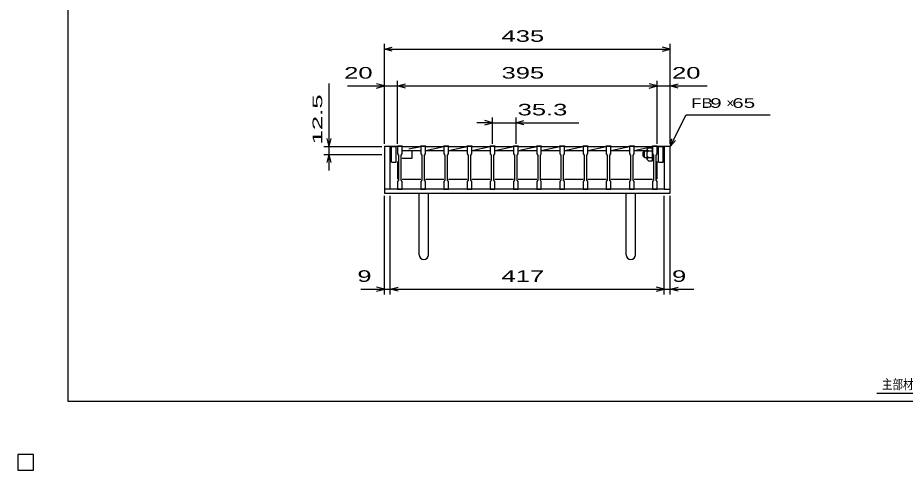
# Model space of a CAD drawing. Units: millimetres, scale not verified. Extents: x -1456 to 1389, y -1026 to 839.
# Drawn here: x -1456 to -105, y -1026 to -337 of the extents above; entities that cross this region are included whole.
import ezdxf
from ezdxf.enums import TextEntityAlignment as Align

# ---------------------------------------------------------------- set-up
doc = ezdxf.new("R2010")
doc.units = ezdxf.units.MM
doc.header["$LTSCALE"] = 8
for name, color, linetype, lineweight in [('0_2', 150, 'Continuous', 25), ('16', 3, 'Continuous', 25), ('19', 6, 'Continuous', 25), ('22', 4, 'Continuous', 25), ('32', 4, 'Continuous', 25)]:
    doc.layers.add(name, color=color, linetype=linetype, lineweight=lineweight)
doc.styles.add('ベクトル', font='')
doc.styles.get('ベクトル').set_extended_font_data('ベクトル')

msp = doc.modelspace()

# ---------------------------------------------------------------- linework, layer by layer
at = {"layer": '0_2'}
for p, q in [((-1379.2, -921.2), (-1379.2, 838.8)), ((1388.8, -921.2), (-1379.2, -921.2))]:
    msp.add_line(p, q, dxfattribs=at)
at = {"layer": '16'}
for p, q in [((-878, -533), (-878, -532.3)), ((-878, -532.3), (-871, -532.3)), ((-878, -533), (-878, -544.5)), ((-871, -533), (-878, -533)), ((-878, -533), (-878, -544)), ((-871, -532.3), (-871, -533)), ((-871, -544.5), (-871, -533)), ((-871, -533), (-842.7, -533)), ((-861, -536.88), (-842.7, -533)), ((-856, -539), (-842.7, -539)), ((-842.7, -533), (-842.7, -532.3)), ((-842.7, -532.3), (-835.7, -532.3)), ((-842.7, -533), (-842.7, -544.5)), ((-835.7, -533), (-842.7, -533)), ((-835.7, -532.3), (-835.7, -533)), ((-835.7, -544.5), (-835.7, -533)), ((-835.7, -533), (-807.4, -533)), ((-835.7, -539), (-807.4, -533)), ((-835.7, -539), (-807.4, -539)), ((-807.4, -533), (-807.4, -532.3)), ((-807.4, -532.3), (-800.4, -532.3)), ((-807.4, -533), (-807.4, -544.5)), ((-800.4, -533), (-807.4, -533)), ((-800.4, -532.3), (-800.4, -533)), ((-800.4, -544.5), (-800.4, -533)), ((-800.4, -533), (-772.1, -533)), ((-800.4, -539), (-772.1, -533)), ((-800.4, -539), (-772.1, -539)), ((-772.1, -533), (-772.1, -532.3)), ((-772.1, -532.3), (-765.1, -532.3)), ((-772.1, -533), (-772.1, -544.5)), ((-765.1, -533), (-772.1, -533)), ((-765.1, -532.3), (-765.1, -533)), ((-765.1, -544.5), (-765.1, -533)), ((-765.1, -533), (-736.8, -533)), ((-765.1, -539), (-736.8, -533)), ((-765.1, -539), (-736.8, -539)), ((-736.8, -533), (-736.8, -532.3)), ((-736.8, -532.3), (-729.8, -532.3)), ((-736.8, -533), (-736.8, -544.5)), ((-729.8, -533), (-736.8, -533)), ((-729.8, -532.3), (-729.8, -533)), ((-729.8, -544.5), (-729.8, -533)), ((-729.8, -533), (-701.5, -533)), ((-729.8, -539), (-701.5, -533)), ((-729.8, -539), (-701.5, -539)), ((-701.5, -533), (-701.5, -532.3)), ((-701.5, -532.3), (-694.5, -532.3)), ((-701.5, -533), (-701.5, -544.5)), ((-694.5, -533), (-701.5, -533)), ((-694.5, -532.3), (-694.5, -533)), ((-694.5, -544.5), (-694.5, -533)), ((-694.5, -533), (-666.2, -533)), ((-694.5, -539), (-666.2, -533)), ((-694.5, -539), (-666.2, -539)), ((-666.2, -533), (-666.2, -532.3)), ((-666.2, -532.3), (-659.2, -532.3)), ((-666.2, -533), (-666.2, -544.5)), ((-659.2, -533), (-666.2, -533)), ((-659.2, -532.3), (-659.2, -533)), ((-659.2, -544.5), (-659.2, -533)), ((-659.2, -533), (-630.9, -533)), ((-659.2, -539), (-630.9, -533)), ((-659.2, -539), (-630.9, -539)), ((-630.9, -533), (-630.9, -532.3)), ((-630.9, -532.3), (-623.9, -532.3)), ((-630.9, -533), (-630.9, -544.5)), ((-623.9, -533), (-630.9, -533)), ((-623.9, -532.3), (-623.9, -533)), ((-623.9, -544.5), (-623.9, -533)), ((-623.9, -533), (-595.6, -533)), ((-623.9, -539), (-595.6, -533)), ((-623.9, -539), (-595.6, -539)), ((-595.6, -533), (-595.6, -532.3)), ((-595.6, -532.3), (-588.6, -532.3)), ((-595.6, -533), (-595.6, -544.5)), ((-588.6, -533), (-595.6, -533)), ((-588.6, -532.3), (-588.6, -533)), ((-588.6, -544.5), (-588.6, -533)), ((-588.6, -533), (-560.3, -533)), ((-588.6, -539), (-560.3, -533)), ((-588.6, -539), (-560.3, -539)), ((-560.3, -533), (-560.3, -532.3)), ((-560.3, -532.3), (-553.3, -532.3)), ((-560.3, -533), (-560.3, -544.5)), ((-553.3, -533), (-560.3, -533)), ((-553.3, -532.3), (-553.3, -533)), ((-553.3, -544.5), (-553.3, -533)), ((-553.3, -533), (-525, -533)), ((-553.3, -539), (-525, -533)), ((-553.3, -539), (-525, -539)), ((-525, -533), (-525, -532.3)), ((-525, -532.3), (-518, -532.3)), ((-525, -533), (-525, -544.5)), ((-518, -533), (-525, -533)), ((-518, -532.3), (-518, -533)), ((-518, -544.5), (-518, -533)), ((-518, -533), (-490, -533)), ((-518, -539), (-490, -533.064)), ((-518, -539), (-499, -539)), ((-490, -533), (-490, -532.3)), ((-490, -532.3), (-483, -532.3)), ((-490, -533), (-490, -544.5)), ((-483, -533), (-490, -533)), ((-483, -532.3), (-483, -533)), ((-483, -544.5), (-483, -533)), ((-483, -544), (-483, -533)), ((-878, -544.5), (-876.5, -546.5)), ((-876.5, -546.5), (-876.5, -584.5)), ((-872.5, -546.5), (-871, -544.5)), ((-872.5, -584.5), (-872.5, -546.5)), ((-842.7, -544.5), (-841.2, -546.5)), ((-841.2, -546.5), (-841.2, -584.5)), ((-837.2, -546.5), (-835.7, -544.5)), ((-837.2, -584.5), (-837.2, -546.5)), ((-807.4, -544.5), (-805.9, -546.5)), ((-805.9, -546.5), (-805.9, -584.5)), ((-801.9, -546.5), (-800.4, -544.5)), ((-801.9, -584.5), (-801.9, -546.5)), ((-772.1, -544.5), (-770.6, -546.5)), ((-770.6, -546.5), (-770.6, -584.5)), ((-766.6, -546.5), (-765.1, -544.5)), ((-766.6, -584.5), (-766.6, -546.5)), ((-736.8, -544.5), (-735.3, -546.5)), ((-735.3, -546.5), (-735.3, -584.5)), ((-731.3, -546.5), (-729.8, -544.5)), ((-731.3, -584.5), (-731.3, -546.5)), ((-701.5, -544.5), (-700, -546.5)), ((-700, -546.5), (-700, -584.5)), ((-696, -546.5), (-694.5, -544.5)), ((-696, -584.5), (-696, -546.5)), ((-666.2, -544.5), (-664.7, -546.5)), ((-664.7, -546.5), (-664.7, -584.5)), ((-660.7, -546.5), (-659.2, -544.5)), ((-660.7, -584.5), (-660.7, -546.5)), ((-630.9, -544.5), (-629.4, -546.5)), ((-629.4, -546.5), (-629.4, -584.5)), ((-625.4, -546.5), (-623.9, -544.5)), ((-625.4, -584.5), (-625.4, -546.5)), ((-595.6, -544.5), (-594.1, -546.5)), ((-594.1, -546.5), (-594.1, -584.5)), ((-590.1, -546.5), (-588.6, -544.5)), ((-590.1, -584.5), (-590.1, -546.5)), ((-560.3, -544.5), (-558.8, -546.5)), ((-558.8, -546.5), (-558.8, -584.5)), ((-554.8, -546.5), (-553.3, -544.5)), ((-554.8, -584.5), (-554.8, -546.5)), ((-525, -544.5), (-523.5, -546.5)), ((-523.5, -546.5), (-523.5, -584.5)), ((-519.5, -546.5), (-518, -544.5)), ((-519.5, -584.5), (-519.5, -546.5)), ((-490, -544.5), (-488.5, -546.5)), ((-488.5, -546.5), (-488.5, -584.5)), ((-484.5, -546.5), (-483, -544.5)), ((-484.5, -584.5), (-484.5, -546.5)), ((-878, -556), (-878, -583)), ((-483, -583), (-483, -556)), ((-876.5, -584.5), (-878, -586.5)), ((-878, -586.5), (-878, -598)), ((-871, -586.5), (-872.5, -584.5)), ((-871, -583), (-842.7, -583)), ((-871, -598), (-871, -586.5)), ((-841.2, -584.5), (-842.7, -586.5)), ((-842.7, -586.5), (-842.7, -598)), ((-835.7, -586.5), (-837.2, -584.5)), ((-835.7, -583), (-807.4, -583)), ((-835.7, -598), (-835.7, -586.5)), ((-805.9, -584.5), (-807.4, -586.5)), ((-807.4, -586.5), (-807.4, -598)), ((-800.4, -586.5), (-801.9, -584.5)), ((-800.4, -583), (-772.1, -583)), ((-800.4, -598), (-800.4, -586.5)), ((-770.6, -584.5), (-772.1, -586.5)), ((-772.1, -586.5), (-772.1, -598)), ((-765.1, -586.5), (-766.6, -584.5)), ((-765.1, -583), (-736.8, -583)), ((-765.1, -598), (-765.1, -586.5)), ((-735.3, -584.5), (-736.8, -586.5)), ((-736.8, -586.5), (-736.8, -598)), ((-729.8, -586.5), (-731.3, -584.5)), ((-729.8, -583), (-701.5, -583)), ((-729.8, -598), (-729.8, -586.5)), ((-700, -584.5), (-701.5, -586.5)), ((-701.5, -586.5), (-701.5, -598)), ((-694.5, -586.5), (-696, -584.5)), ((-694.5, -583), (-666.2, -583)), ((-694.5, -598), (-694.5, -586.5)), ((-664.7, -584.5), (-666.2, -586.5)), ((-666.2, -586.5), (-666.2, -598)), ((-659.2, -586.5), (-660.7, -584.5)), ((-659.2, -583), (-630.9, -583)), ((-659.2, -598), (-659.2, -586.5)), ((-629.4, -584.5), (-630.9, -586.5)), ((-630.9, -586.5), (-630.9, -598)), ((-623.9, -586.5), (-625.4, -584.5)), ((-623.9, -583), (-595.6, -583)), ((-623.9, -598), (-623.9, -586.5)), ((-594.1, -584.5), (-595.6, -586.5)), ((-595.6, -586.5), (-595.6, -598)), ((-588.6, -586.5), (-590.1, -584.5)), ((-588.6, -583), (-560.3, -583)), ((-588.6, -598), (-588.6, -586.5)), ((-558.8, -584.5), (-560.3, -586.5)), ((-560.3, -586.5), (-560.3, -598)), ((-553.3, -586.5), (-554.8, -584.5)), ((-553.3, -583), (-525, -583)), ((-553.3, -598), (-553.3, -586.5)), ((-523.5, -584.5), (-525, -586.5)), ((-525, -586.5), (-525, -598)), ((-518, -586.5), (-519.5, -584.5)), ((-518, -583), (-490, -583)), ((-518, -598), (-518, -586.5)), ((-488.5, -584.5), (-490, -586.5)), ((-490, -586.5), (-490, -598)), ((-483, -586.5), (-484.5, -584.5)), ((-483, -598), (-483, -586.5)), ((-878, -598), (-871, -598)), ((-842.7, -598), (-835.7, -598)), ((-807.4, -598), (-800.4, -598)), ((-772.1, -598), (-765.1, -598)), ((-736.8, -598), (-729.8, -598)), ((-701.5, -598), (-694.5, -598)), ((-666.2, -598), (-659.2, -598)), ((-630.9, -598), (-623.9, -598)), ((-595.6, -598), (-588.6, -598)), ((-560.3, -598), (-553.3, -598)), ((-525, -598), (-518, -598)), ((-490, -598), (-483, -598)), ((-1432, -1002), (-1456, -1002)), ((-1456, -1002), (-1456, -1026)), ((-1432, -1002), (-1456, -1002)), ((-1456, -1002), (-1456, -1026)), ((-1432, -1002), (-1456, -1002)), ((-1456, -1002), (-1456, -1026)), ((-1432, -1002), (-1456, -1002)), ((-1456, -1002), (-1456, -1026)), ((-1432, -1002), (-1456, -1002)), ((-1456, -1002), (-1456, -1026)), ((-1432, -1026), (-1432, -1002)), ((-1432, -1026), (-1432, -1002)), ((-1432, -1026), (-1432, -1002)), ((-1432, -1026), (-1432, -1002)), ((-1432, -1026), (-1432, -1002)), ((-1456, -1026), (-1432, -1026)), ((-1456, -1026), (-1432, -1026)), ((-1456, -1026), (-1432, -1026)), ((-1456, -1026), (-1432, -1026)), ((-1456, -1026), (-1432, -1026))]:
    msp.add_line(p, q, dxfattribs=at)
at = {"layer": '19'}
for p, q in [((-878, -533), (-898, -533)), ((-898, -533), (-898, -604)), ((-889, -598), (-889, -533)), ((-889, -539), (-887, -539)), ((-887, -533), (-880, -533)), ((-887, -557), (-887, -533)), ((-880, -557), (-880, -533)), ((-871, -539), (-856, -539)), ((-856, -551), (-856, -539)), ((-504, -542), (-502, -540)), ((-502, -540), (-498, -540)), ((-502, -550), (-502, -540)), ((-498, -537), (-496, -535)), ((-498, -553), (-498, -537)), ((-498, -538), (-496, -540)), ((-498, -542), (-496, -540)), ((-496, -535), (-490, -535)), ((-496, -540), (-490, -540)), ((-490, -555), (-490, -535)), ((-463, -533), (-483, -533)), ((-481, -533), (-474, -533)), ((-481, -557), (-481, -533)), ((-474, -557), (-474, -533)), ((-474, -539), (-472, -539)), ((-472, -533), (-472, -598)), ((-463, -604), (-463, -533)), ((-889, -551), (-887, -551)), ((-871, -551), (-856, -551)), ((-504, -548), (-504, -542)), ((-504, -548), (-502, -550)), ((-502, -550), (-498, -550)), ((-498, -548), (-496, -550)), ((-498, -552), (-496, -550)), ((-498, -553), (-496, -555)), ((-496, -550), (-490, -550)), ((-474, -551), (-472, -551)), ((-887, -557), (-880, -557)), ((-496, -555), (-490, -555)), ((-481, -557), (-474, -557)), ((-889, -598), (-898, -598)), ((-898, -604), (-463, -604)), ((-472, -598), (-889, -598)), ((-845, -698), (-845, -604)), ((-831, -698), (-831, -604)), ((-530, -698), (-530, -604)), ((-516, -698), (-516, -604)), ((-472, -598), (-463, -598))]:
    msp.add_line(p, q, dxfattribs=at)
for centre in [(-838, -698), (-523, -698)]:
    msp.add_arc(centre, 7, 180, 0, dxfattribs=at)
at = {"layer": '22'}
for p, q in [((-898, -529), (-898, -377)), ((-463, -529), (-463, -377)), ((-898, -385), (-886, -381.8)), ((-886, -388.2), (-898, -385)), ((-898, -385), (-463, -385)), ((-463, -385), (-475, -381.8)), ((-475, -388.2), (-463, -385)), ((-982, -533), (-982, -437)), ((-954, -441), (-898, -441)), ((-898, -441), (-910, -437.8)), ((-910, -444.2), (-898, -441)), ((-898, -529), (-898, -433)), ((-898, -441), (-878, -441)), ((-878, -529), (-878, -433)), ((-878, -441), (-866, -437.8)), ((-866, -444.2), (-878, -441)), ((-878, -441), (-483, -441)), ((-483, -441), (-495, -437.8)), ((-495, -444.2), (-483, -441)), ((-483, -529), (-483, -433)), ((-483, -441), (-463, -441)), ((-463, -529), (-463, -433)), ((-463, -441), (-451, -437.8)), ((-451, -444.2), (-463, -441)), ((-463, -441), (-407, -441)), ((-463, -533), (-439, -485)), ((-439, -485), (-311, -485)), ((-733.3, -497), (-757.3, -497)), ((-733.3, -497), (-745.3, -493.8)), ((-745.3, -500.2), (-733.3, -497)), ((-733.3, -529), (-733.3, -489)), ((-733.3, -497), (-698, -497)), ((-698, -489), (-698, -529)), ((-698, -497), (-686, -493.8)), ((-686, -500.2), (-698, -497)), ((-698, -497), (-602, -497)), ((-982, -533), (-985.2, -521)), ((-982, -533), (-978.8, -521)), ((-463, -533), (-460.6, -521.32)), ((-463, -533), (-455, -524.2)), ((-990, -533), (-902, -533)), ((-982, -545.5), (-982, -533)), ((-990, -545.5), (-902, -545.5)), ((-985.2, -557.5), (-982, -545.5)), ((-978.8, -557.5), (-982, -545.5)), ((-982, -569.5), (-982, -545.5)), ((-898, -758.4), (-898, -608)), ((-889, -758.4), (-889, -608)), ((-472, -758.4), (-472, -608)), ((-463, -758.4), (-463, -608)), ((-934, -750.4), (-898, -750.4)), ((-898, -750.4), (-910, -747.2)), ((-910, -753.6), (-898, -750.4)), ((-898, -750.4), (-889, -750.4)), ((-889, -750.4), (-877, -747.2)), ((-877, -753.6), (-889, -750.4)), ((-889, -750.4), (-472, -750.4)), ((-472, -750.4), (-484, -747.2)), ((-484, -753.6), (-472, -750.4)), ((-472, -750.4), (-463, -750.4)), ((-463, -750.4), (-451, -747.2)), ((-451, -753.6), (-463, -750.4)), ((-463, -750.4), (-427, -750.4))]:
    msp.add_line(p, q, dxfattribs=at)
at = {"layer": '22', "color": 2}
for p, q in [((-1432, -1002), (-1456, -1002)), ((-1456, -1002), (-1456, -1026)), ((-1432, -1002), (-1456, -1002)), ((-1456, -1002), (-1456, -1026)), ((-1432, -1002), (-1456, -1002)), ((-1456, -1002), (-1456, -1026)), ((-1432, -1026), (-1432, -1002)), ((-1432, -1026), (-1432, -1002)), ((-1432, -1026), (-1432, -1002)), ((-1456, -1026), (-1432, -1026)), ((-1456, -1026), (-1432, -1026)), ((-1456, -1026), (-1432, -1026))]:
    msp.add_line(p, q, dxfattribs=at)
at = {"layer": '32'}
msp.add_line((55.2, -909.2), (-148.8, -909.2), dxfattribs=at)

# ---------------------------------------------------------------- texts
at = {"layer": '22', "color": 2, "style": 'ベクトル'}
for s, height, width, p in [(' 435 ', 17.6, 1.65, (-730.5, -365)), (' 20 ', 17.6, 1.65, (-970, -421)), (' 395 ', 17.6, 1.65, (-730.5, -421)), (' 20 ', 17.6, 1.65, (-471, -421)), (' 35.3 ', 17.6, 1.65, (-706, -477)), ('FB', 14.66, 1.3, (-431, -467)), (' 9 ', 14.66, 1.6, (-411, -467)), (' 65 ', 14.66, 1.6, (-377.4, -467)), (' 9 ', 17.6, 1.65, (-950, -730.4)), (' 417 ', 17.6, 1.65, (-730.5, -730.4)), (' 9 ', 17.6, 1.65, (-471, -730.4))]:
    msp.add_text(s, height=height, dxfattribs=dict(at, width=width)).set_placement(p, align=Align.MIDDLE_LEFT)
at = {"layer": '22', "color": 2, "style": 'ベクトル', "width": 2}
msp.add_text(' 12.5 ', height=14.66, rotation=90, dxfattribs=at).set_placement((-1000, -541), align=Align.MIDDLE_LEFT)
at = {"layer": '22', "color": 2, "style": 'ベクトル'}
msp.add_text('×', height=14.66, dxfattribs=at).set_placement((-377.4, -467), align=Align.MIDDLE_LEFT)
at = {"layer": '32', "color": 2, "style": 'ベクトル', "width": 0.8}
msp.add_text('主部材ノンスリップ部詳細', height=14.66, dxfattribs=at).set_placement((-140.8, -895.2), align=Align.MIDDLE_LEFT)

doc.saveas('drawing.dxf')
